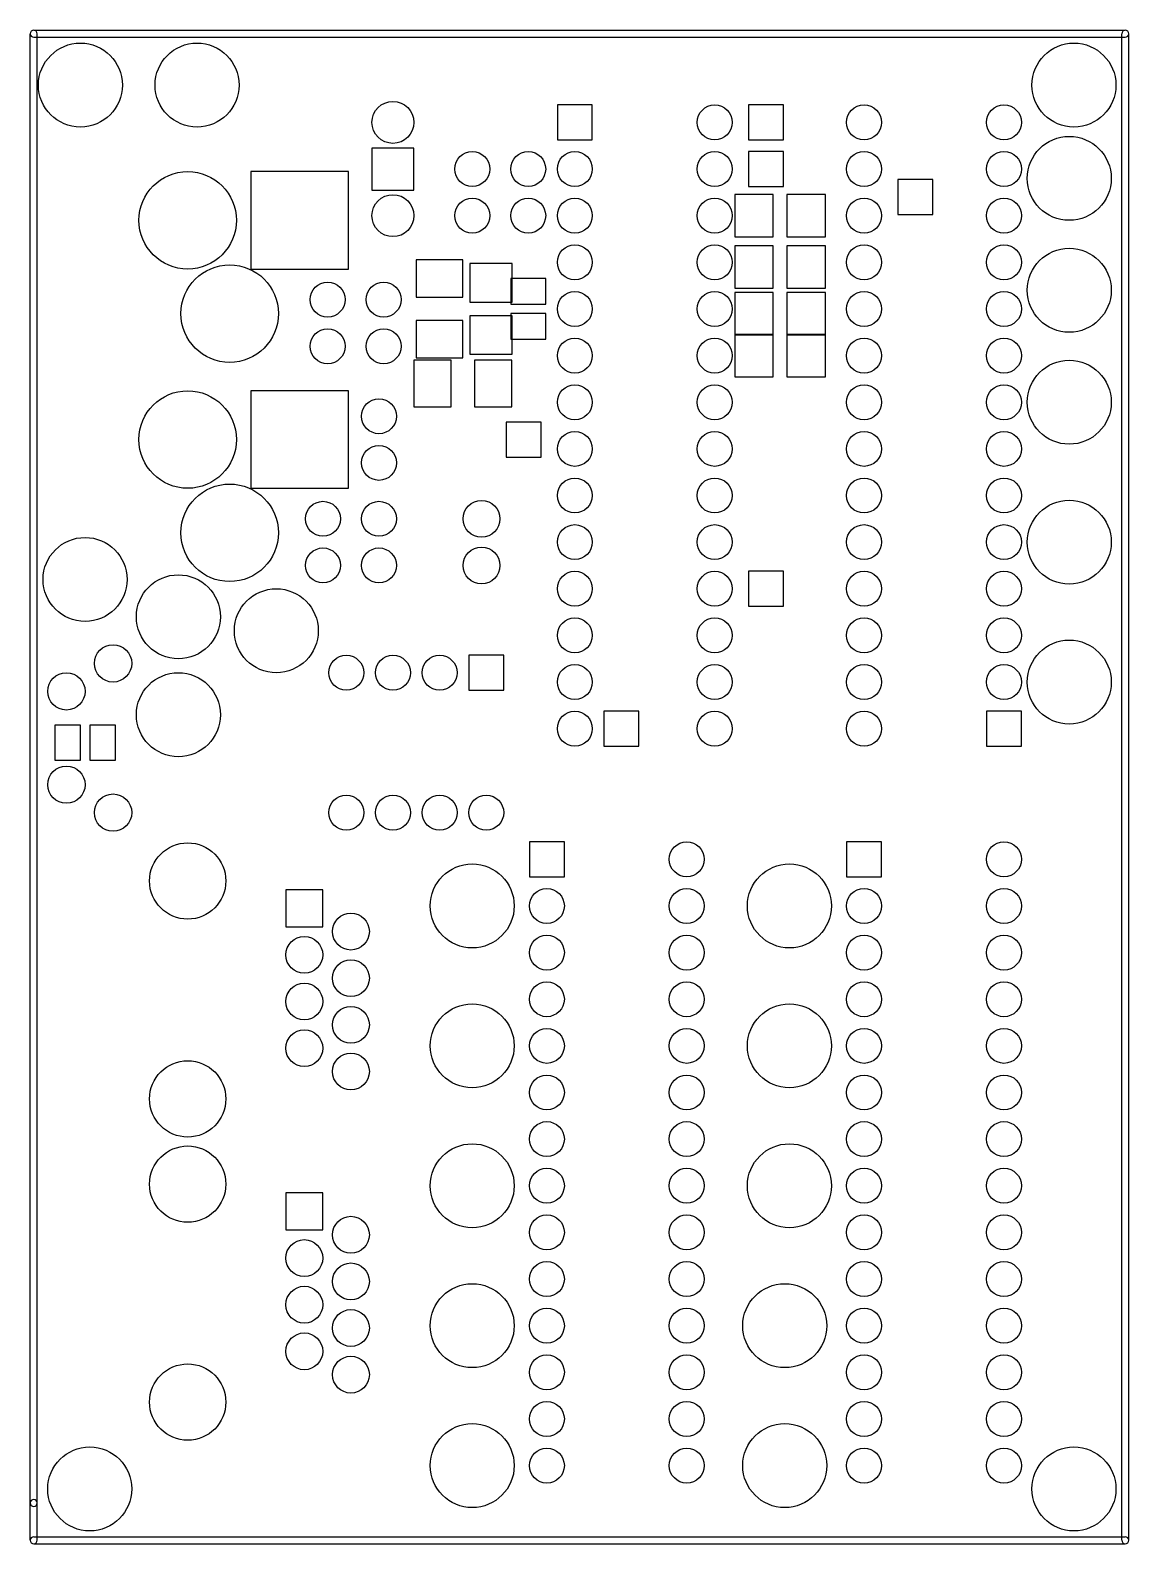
# Model space of a CAD drawing. Extents: x 4625 to 28175, y 45595 to 78045.
import ezdxf

# ---------------------------------------------------------------- set-up
doc = ezdxf.new("R2010")
doc.units = 0
doc.layers.add('BLACK', color=1, linetype='CONTINUOUS')

msp = doc.modelspace()

# ---------------------------------------------------------------- linework, layer by layer
at = {"layer": 'BLACK'}
for p, q in [((4625, 46470), (4625, 77970)), ((4700, 78045), (28100, 78045)), ((4700, 77895), (28100, 77895)), ((4775, 46470), (4775, 77970)), ((28025, 45670), (28025, 77970)), ((28175, 45670), (28175, 77970)), ((16675, 76445), (15925, 76445)), ((15925, 76445), (15925, 75695)), ((16675, 75695), (16675, 76445)), ((20025, 76445), (20025, 75695)), ((20775, 76445), (20025, 76445)), ((20775, 75695), (20775, 76445)), ((15925, 75695), (16675, 75695)), ((20025, 75695), (20775, 75695)), ((11950, 75520), (11950, 74620)), ((12850, 75520), (11950, 75520)), ((12850, 74620), (12850, 75520)), ((20025, 75445), (20025, 74695)), ((20775, 75445), (20025, 75445)), ((20775, 74695), (20775, 75445)), ((9355, 75015), (9355, 72925)), ((11445, 75015), (9355, 75015)), ((11445, 72925), (11445, 75015)), ((20025, 74695), (20775, 74695)), ((23225, 74845), (23225, 74095)), ((23975, 74845), (23225, 74845)), ((23975, 74095), (23975, 74845)), ((11950, 74620), (12850, 74620)), ((19727, 74524), (19727, 73616)), ((20555, 74524), (19727, 74524)), ((20555, 73616), (20555, 74524)), ((20845, 74524), (20845, 73616)), ((21673, 74524), (20845, 74524)), ((21673, 73616), (21673, 74524)), ((23225, 74095), (23975, 74095)), ((19727, 73616), (20555, 73616)), ((19727, 73424), (19727, 72516)), ((20555, 73424), (19727, 73424)), ((20555, 72516), (20555, 73424)), ((20845, 73616), (21673, 73616)), ((20845, 73424), (20845, 72516)), ((21673, 73424), (20845, 73424)), ((21673, 72516), (21673, 73424)), ((13900, 73120), (12900, 73120)), ((12900, 73120), (12900, 72320)), ((13900, 72320), (13900, 73120)), ((14954, 73043), (14046, 73043)), ((14046, 73043), (14046, 72215)), ((14954, 72215), (14954, 73043)), ((9355, 72925), (11445, 72925)), ((15675, 72720), (14925, 72720)), ((14925, 72720), (14925, 72170)), ((15675, 72170), (15675, 72720)), ((19727, 72516), (20555, 72516)), ((19727, 72424), (19727, 71516)), ((20555, 72424), (19727, 72424)), ((20555, 71516), (20555, 72424)), ((20845, 72516), (21673, 72516)), ((20845, 72424), (20845, 71516)), ((21673, 72424), (20845, 72424)), ((21673, 71516), (21673, 72424)), ((12900, 72320), (13900, 72320)), ((14046, 72215), (14954, 72215)), ((14925, 72170), (15675, 72170)), ((13900, 71820), (12900, 71820)), ((12900, 71820), (12900, 71020)), ((13900, 71020), (13900, 71820)), ((14954, 71925), (14046, 71925)), ((14046, 71925), (14046, 71097)), ((15675, 71970), (14925, 71970)), ((14925, 71970), (14925, 71420)), ((14954, 71097), (14954, 71925)), ((15675, 71420), (15675, 71970)), ((14925, 71420), (15675, 71420)), ((19727, 71524), (19727, 70616)), ((20555, 71524), (19727, 71524)), ((19727, 71516), (20555, 71516)), ((20555, 70616), (20555, 71524)), ((20845, 71524), (20845, 70616)), ((21673, 71524), (20845, 71524)), ((20845, 71516), (21673, 71516)), ((21673, 70616), (21673, 71524)), ((14046, 71097), (14954, 71097)), ((13650, 70970), (12850, 70970)), ((12850, 70970), (12850, 69970)), ((12900, 71020), (13900, 71020)), ((13650, 69970), (13650, 70970)), ((14950, 70970), (14150, 70970)), ((14150, 70970), (14150, 69970)), ((14950, 69970), (14950, 70970)), ((19727, 70616), (20555, 70616)), ((20845, 70616), (21673, 70616)), ((9355, 70315), (9355, 68225)), ((11445, 70315), (9355, 70315)), ((11445, 68225), (11445, 70315)), ((12850, 69970), (13650, 69970)), ((14150, 69970), (14950, 69970)), ((14825, 69645), (14825, 68895)), ((15575, 69645), (14825, 69645)), ((15575, 68895), (15575, 69645)), ((14825, 68895), (15575, 68895)), ((9355, 68225), (11445, 68225)), ((20025, 66445), (20025, 65695)), ((20775, 66445), (20025, 66445)), ((20775, 65695), (20775, 66445)), ((20025, 65695), (20775, 65695)), ((14775, 64645), (14025, 64645)), ((14025, 64645), (14025, 63895)), ((14775, 63895), (14775, 64645)), ((14025, 63895), (14775, 63895)), ((16925, 63445), (16925, 62695)), ((17675, 63445), (16925, 63445)), ((17675, 62695), (17675, 63445)), ((25875, 63445), (25125, 63445)), ((25125, 63445), (25125, 62695)), ((25875, 62695), (25875, 63445)), ((5150, 63145), (5150, 62395)), ((5700, 63145), (5150, 63145)), ((5700, 62395), (5700, 63145)), ((5900, 63145), (5900, 62395)), ((6450, 63145), (5900, 63145)), ((6450, 62395), (6450, 63145)), ((16925, 62695), (17675, 62695)), ((25125, 62695), (25875, 62695)), ((5150, 62395), (5700, 62395)), ((5900, 62395), (6450, 62395)), ((16075, 60645), (15325, 60645)), ((15325, 60645), (15325, 59895)), ((16075, 59895), (16075, 60645)), ((22875, 60645), (22125, 60645)), ((22125, 60645), (22125, 59895)), ((22875, 59895), (22875, 60645)), ((15325, 59895), (16075, 59895)), ((22125, 59895), (22875, 59895)), ((10895, 59615), (10105, 59615)), ((10105, 59615), (10105, 58825)), ((10895, 58825), (10895, 59615)), ((10105, 58825), (10895, 58825)), ((10895, 53115), (10105, 53115)), ((10105, 53115), (10105, 52325)), ((10895, 52325), (10895, 53115)), ((10105, 52325), (10895, 52325)), ((4625, 45670), (4625, 46470)), ((4775, 45670), (4775, 46470)), ((4700, 45745), (28100, 45745)), ((4700, 45595), (28100, 45595))]:
    msp.add_line(p, q, dxfattribs=at)
for centre, radius in [((5700, 76870), 900), ((8200, 76870), 900), ((27000, 76870), 900), ((12400, 76070), 450), ((19300, 76070), 375), ((22500, 76070), 375), ((25500, 76070), 375), ((26900, 74870), 900), ((14100, 75070), 375), ((15300, 75070), 375), ((16300, 75070), 375), ((19300, 75070), 375), ((22500, 75070), 375), ((25500, 75070), 375), ((8000, 73970), 1045), ((12400, 74070), 450), ((14100, 74070), 375), ((15300, 74070), 375), ((16300, 74070), 375), ((19300, 74070), 375), ((22500, 74070), 375), ((25500, 74070), 375), ((16300, 73070), 375), ((19300, 73070), 375), ((22500, 73070), 375), ((25500, 73070), 375), ((26900, 72470), 900), ((8900, 71970), 1045), ((11000, 72270), 375), ((12200, 72270), 375), ((16300, 72070), 375), ((19300, 72070), 375), ((22500, 72070), 375), ((25500, 72070), 375), ((11000, 71270), 375), ((12200, 71270), 375), ((16300, 71070), 375), ((19300, 71070), 375), ((22500, 71070), 375), ((25500, 71070), 375), ((26900, 70070), 900), ((16300, 70070), 375), ((19300, 70070), 375), ((22500, 70070), 375), ((25500, 70070), 375), ((8000, 69270), 1045), ((12100, 69770), 375), ((16300, 69070), 375), ((19300, 69070), 375), ((22500, 69070), 375), ((25500, 69070), 375), ((12100, 68770), 375), ((8900, 67270), 1045), ((16300, 68070), 375), ((19300, 68070), 375), ((22500, 68070), 375), ((25500, 68070), 375), ((10900, 67570), 375), ((12100, 67570), 375), ((14300, 67570), 395), ((26900, 67070), 900), ((16300, 67070), 375), ((19300, 67070), 375), ((22500, 67070), 375), ((25500, 67070), 375), ((5800, 66270), 900), ((10900, 66570), 375), ((12100, 66570), 375), ((14300, 66570), 395), ((7800, 65470), 900), ((16300, 66070), 375), ((19300, 66070), 375), ((22500, 66070), 375), ((25500, 66070), 375), ((9900, 65170), 900), ((16300, 65070), 375), ((19300, 65070), 375), ((22500, 65070), 375), ((25500, 65070), 375), ((26900, 64070), 900), ((6400, 64470), 400), ((11400, 64270), 375), ((12400, 64270), 375), ((13400, 64270), 375), ((5400, 63870), 400), ((7800, 63370), 900), ((16300, 64070), 375), ((19300, 64070), 375), ((22500, 64070), 375), ((25500, 64070), 375), ((16300, 63070), 375), ((19300, 63070), 375), ((22500, 63070), 375), ((5400, 61870), 400), ((6400, 61270), 400), ((11400, 61270), 375), ((12400, 61270), 375), ((13400, 61270), 375), ((14400, 61270), 375), ((8000, 59805), 818), ((18700, 60270), 375), ((25500, 60270), 375), ((14100, 59270), 900), ((20900, 59270), 900), ((15700, 59270), 375), ((18700, 59270), 375), ((22500, 59270), 375), ((25500, 59270), 375), ((11500, 58720), 395), ((10500, 58220), 395), ((15700, 58270), 375), ((18700, 58270), 375), ((22500, 58270), 375), ((25500, 58270), 375), ((11500, 57720), 395), ((10500, 57220), 395), ((15700, 57270), 375), ((18700, 57270), 375), ((22500, 57270), 375), ((25500, 57270), 375), ((11500, 56720), 395), ((14100, 56270), 900), ((20900, 56270), 900), ((10500, 56220), 395), ((15700, 56270), 375), ((18700, 56270), 375), ((22500, 56270), 375), ((25500, 56270), 375), ((8000, 55132), 818), ((11500, 55720), 395), ((15700, 55270), 375), ((18700, 55270), 375), ((22500, 55270), 375), ((25500, 55270), 375), ((15700, 54270), 375), ((18700, 54270), 375), ((22500, 54270), 375), ((25500, 54270), 375), ((8000, 53305), 818), ((14100, 53270), 900), ((20900, 53270), 900), ((15700, 53270), 375), ((18700, 53270), 375), ((22500, 53270), 375), ((25500, 53270), 375), ((11500, 52220), 395), ((15700, 52270), 375), ((18700, 52270), 375), ((22500, 52270), 375), ((25500, 52270), 375), ((10500, 51720), 395), ((11500, 51220), 395), ((15700, 51270), 375), ((18700, 51270), 375), ((22500, 51270), 375), ((25500, 51270), 375), ((10500, 50720), 395), ((14100, 50270), 900), ((20800, 50270), 900), ((15700, 50270), 375), ((18700, 50270), 375), ((22500, 50270), 375), ((25500, 50270), 375), ((11500, 50220), 395), ((10500, 49720), 395), ((8000, 48632), 818), ((11500, 49220), 395), ((15700, 49270), 375), ((18700, 49270), 375), ((22500, 49270), 375), ((25500, 49270), 375), ((15700, 48270), 375), ((18700, 48270), 375), ((22500, 48270), 375), ((25500, 48270), 375), ((14100, 47270), 900), ((20800, 47270), 900), ((5900, 46770), 900), ((15700, 47270), 375), ((18700, 47270), 375), ((22500, 47270), 375), ((25500, 47270), 375), ((27000, 46770), 900)]:
    msp.add_circle(centre, radius, dxfattribs=at)
for centre, start, end in [((4700, 77970), 90, 270), ((4700, 77970), 360, 540), ((28100, 77970), 360, 540), ((28100, 77970), 270, 450), ((4700, 46470), 360, 540), ((4700, 46470), 180, 360), ((4700, 45670), 90, 270), ((4700, 45670), 180, 360), ((28100, 45670), 180, 360), ((28100, 45670), 270, 450)]:
    msp.add_arc(centre, 75, start, end, dxfattribs=at)

doc.saveas('drawing.dxf')
